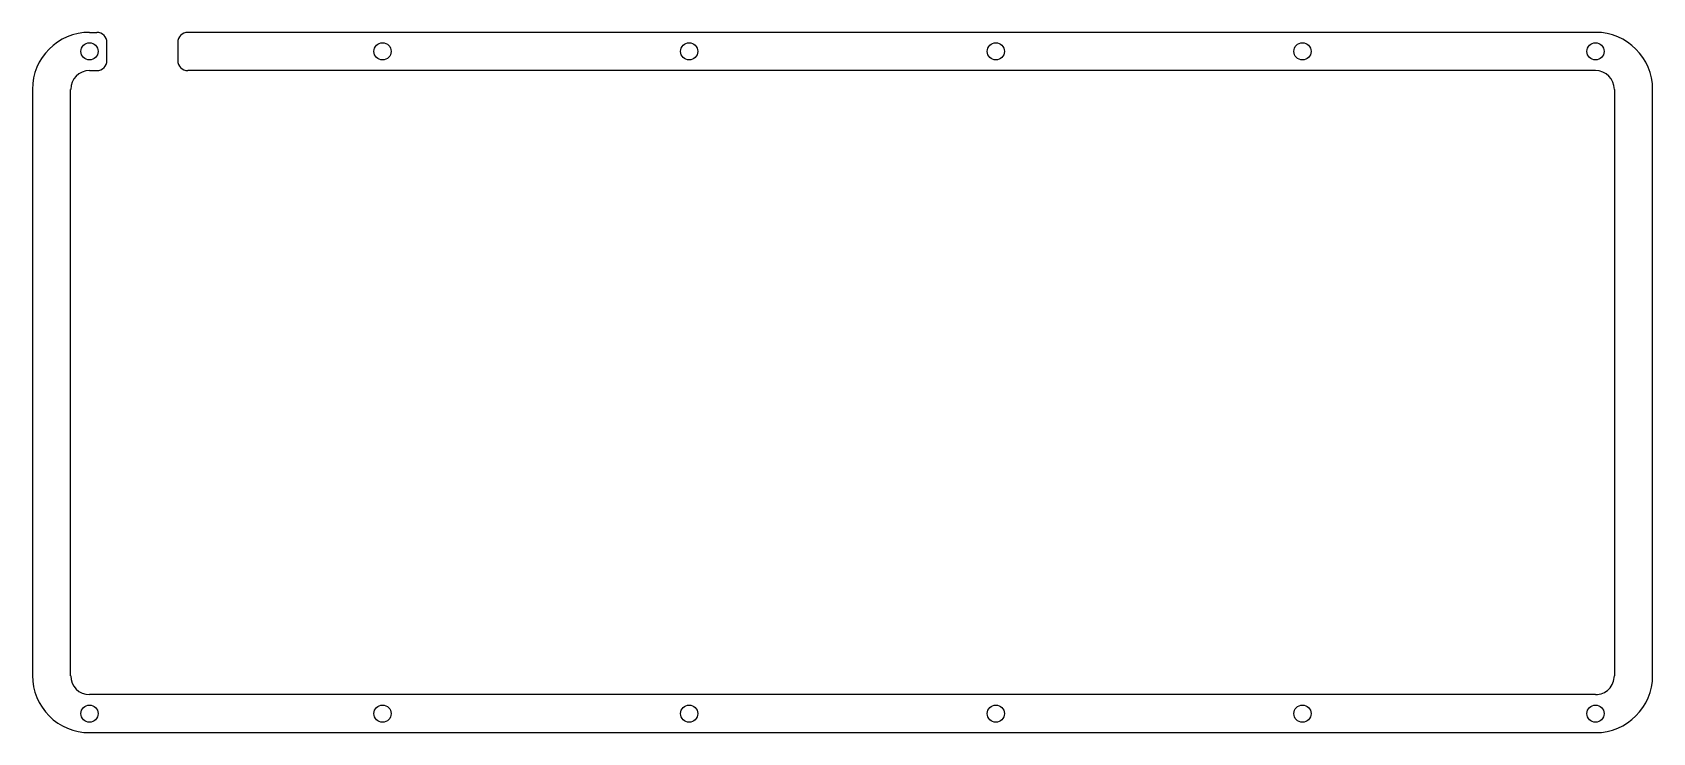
# Model space of a CAD drawing. Header units: millimetres. Extents: x 6 to 326, y 9 to 147.
import ezdxf

# ---------------------------------------------------------------- set-up
doc = ezdxf.new("R2010")
doc.units = ezdxf.units.MM
doc.header["$MEASUREMENT"] = 0
doc.layers.add('GanJing-open-layer v1_0', color=7, linetype='Continuous')

msp = doc.modelspace()

# ---------------------------------------------------------------- linework, layer by layer
for p, q in [((16.9, 147.4), (18.36, 147.4)), ((315.18, 147.4), (36.36, 147.4)), ((16.9, 139.83), (18.36, 139.83)), ((315.18, 139.83), (36.36, 139.83))]:
    msp.add_line(p, q)
at = {"layer": 'GanJing-open-layer v1_0'}
for p, q in [((20.36, 141.83), (20.36, 145.4)), ((34.36, 145.4), (34.36, 141.83)), ((5.59, 136.1), (5.59, 19.91)), ((13.16, 19.86), (13.16, 136.1)), ((318.91, 136.1), (318.91, 19.86)), ((326.48, 19.9), (326.48, 136.1)), ((315.18, 16.12), (16.9, 16.12)), ((16.9, 8.6), (315.18, 8.6))]:
    msp.add_line(p, q, dxfattribs=at)
for centre in [(16.9, 143.64), (74.94, 143.64), (135.67, 143.64), (196.4, 143.64), (257.13, 143.64), (315.18, 143.64), (16.9, 12.36), (74.94, 12.36), (135.67, 12.36), (196.4, 12.36), (257.13, 12.36), (315.18, 12.36)]:
    msp.add_circle(centre, 1.7, dxfattribs=at)
for centre, radius, start, end in [((16.9, 136.1), 11.31, 90, 180), ((18.36, 145.4), 2, 0, 90), ((36.36, 145.4), 2, 90, 180), ((315.18, 136.1), 11.31, 0, 90), ((18.36, 141.83), 2, 270, 0), ((36.36, 141.83), 2, 180, 270), ((16.9, 136.1), 3.73, 90, 180), ((315.18, 136.1), 3.73, 0, 90), ((16.9, 19.9), 11.31, 179.9838, 270.0129), ((16.9, 19.86), 3.73, 180, 270), ((315.18, 19.9), 11.31, 270, 0), ((315.18, 19.86), 3.73, 270, 0.0028)]:
    msp.add_arc(centre, radius, start, end, dxfattribs=at)

doc.saveas('drawing.dxf')
